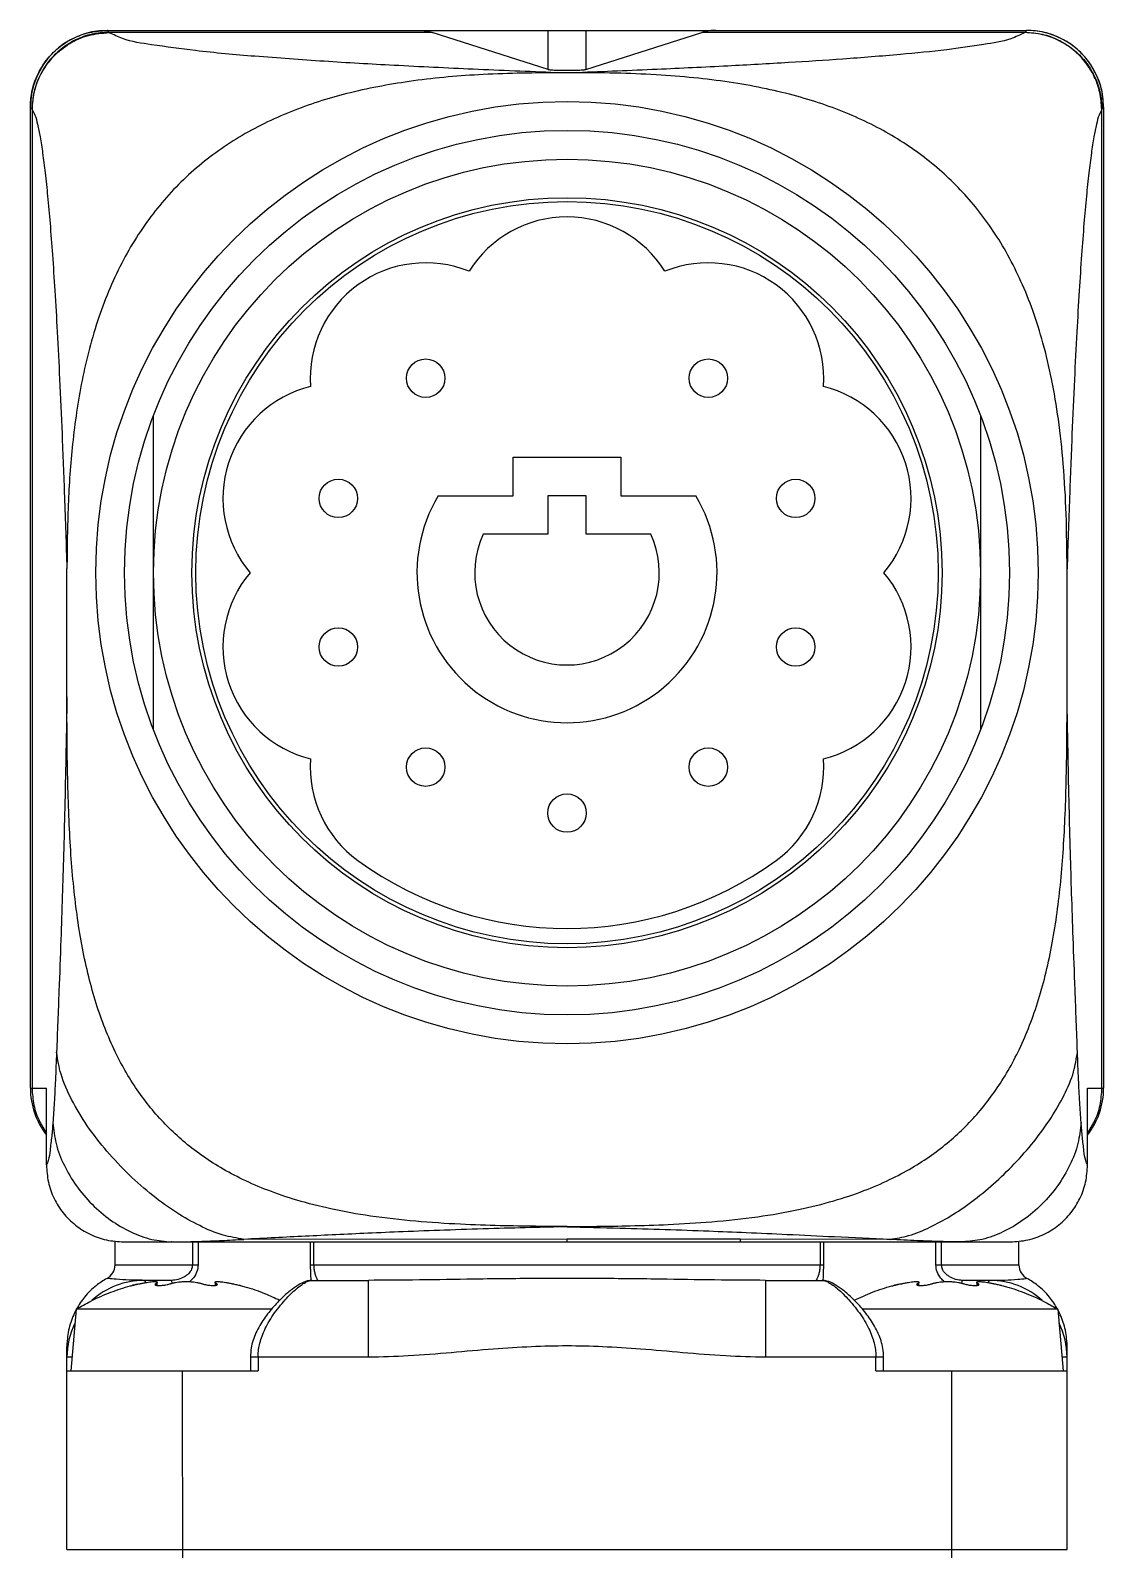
# Model space of a CAD drawing. Header units: millimetres. Extents: x 825 to 4294, y 1031 to 3282.
# Drawn here: x 1682.87 to 1710.77, y 3039.34 to 3078.84 of the extents above; entities that cross this region are included whole.
import ezdxf

# ---------------------------------------------------------------- set-up
doc = ezdxf.new("R2010")
doc.units = ezdxf.units.MM

msp = doc.modelspace()

# ---------------------------------------------------------------- linework, layer by layer
at = {"color": 9, "linetype": 'Continuous'}
for p, q in [((1684.86522, 3078.83825), (1684.86522, 3078.83795)), ((1693.30691, 3078.78145), (1684.91223, 3078.78145)), ((1696.32441, 3077.82481), (1696.32441, 3078.83825)), ((1697.30603, 3078.83825), (1697.30603, 3077.82481)), ((1708.71821, 3078.78145), (1700.32353, 3078.78145)), ((1708.76521, 3078.83795), (1708.76521, 3078.83825)), ((1682.90762, 3076.79133), (1682.90762, 3051.33825)), ((1710.72282, 3051.33825), (1710.72282, 3076.79133)), ((1682.86522, 3051.33825), (1683.28301, 3051.33825)), ((1710.34743, 3051.33825), (1710.76522, 3051.33825)), ((1687.07889, 3047.33825), (1687.07889, 3046.73825)), ((1687.22552, 3047.33825), (1687.22552, 3046.73825)), ((1696.81522, 3047.40493), (1688.41366, 3047.40467)), ((1690.15037, 3046.73826), (1690.15037, 3047.33825)), ((1690.2375, 3046.73825), (1690.2375, 3047.33825)), ((1705.21678, 3047.40467), (1701.31522, 3047.40493)), ((1703.39294, 3047.33825), (1703.39294, 3046.73825)), ((1703.48007, 3047.33825), (1703.48007, 3046.73825)), ((1706.40492, 3046.73826), (1706.40492, 3047.33825)), ((1706.55155, 3046.73825), (1706.55155, 3047.33825)), ((1685.06522, 3046.73825), (1687.22552, 3046.73825)), ((1690.15037, 3046.73826), (1703.48007, 3046.73825)), ((1706.40492, 3046.73826), (1706.55155, 3046.73827)), ((1706.55155, 3046.73825), (1708.56522, 3046.73825)), ((1691.65551, 3044.33825), (1691.65551, 3046.33825)), ((1701.97492, 3046.33825), (1701.97492, 3044.33825)), ((1686.11168, 3046.24001), (1686.11168, 3046.21922)), ((1686.14687, 3046.20877), (1686.14687, 3046.26756)), ((1687.68357, 3046.26756), (1687.68357, 3046.20882)), ((1687.71876, 3046.2192), (1687.71876, 3046.24001)), ((1705.91168, 3046.24001), (1705.91168, 3046.21922)), ((1705.94687, 3046.20877), (1705.94687, 3046.26756)), ((1707.48357, 3046.26756), (1707.48357, 3046.20882)), ((1707.51876, 3046.2192), (1707.51876, 3046.24001)), ((1683.94584, 3044.33825), (1683.81522, 3044.33825)), ((1686.81522, 3043.98825), (1686.81572, 3038.33825)), ((1691.65552, 3044.33825), (1688.58404, 3044.33825)), ((1688.78404, 3044.33825), (1688.78404, 3043.98825)), ((1705.0464, 3044.33825), (1701.97492, 3044.33825)), ((1704.8464, 3043.98825), (1704.8464, 3044.33825)), ((1706.81572, 3038.33825), (1706.81522, 3043.98825)), ((1709.81522, 3044.33825), (1709.6846, 3044.33825))]:
    msp.add_line(p, q, dxfattribs=at)
at = {"color": 7, "linetype": 'Continuous'}
for p, q in [((1684.86522, 3078.83825), (1708.76522, 3078.83825)), ((1696.32441, 3077.82481), (1693.30691, 3078.78145)), ((1697.30603, 3077.82481), (1700.32353, 3078.78145)), ((1697.08651, 3077.73825), (1696.53212, 3077.73825)), ((1682.86522, 3051.33825), (1682.86522, 3076.83817)), ((1710.76522, 3076.83797), (1710.76522, 3051.33825)), ((1686.06522, 3060.65322), (1686.06522, 3068.82329)), ((1707.56522, 3068.82329), (1707.56522, 3060.65322)), ((1695.41522, 3066.73825), (1695.41522, 3067.73825)), ((1695.41522, 3067.73825), (1698.21522, 3067.73825)), ((1698.21522, 3067.73825), (1698.21522, 3066.73825)), ((1693.46709, 3066.73825), (1695.41522, 3066.73825)), ((1696.31522, 3066.73825), (1696.31522, 3065.73825)), ((1697.31522, 3066.73825), (1696.31522, 3066.73825)), ((1697.31522, 3065.73825), (1697.31522, 3066.73825)), ((1698.21522, 3066.73825), (1700.16335, 3066.73825)), ((1696.31522, 3065.73825), (1694.63348, 3065.73825)), ((1698.99696, 3065.73825), (1697.31522, 3065.73825)), ((1683.81522, 3061.51263), (1683.81522, 3064.84713)), ((1709.81522, 3061.50638), (1709.81522, 3064.83498)), ((1683.28301, 3049.33841), (1683.28301, 3051.33825)), ((1710.34747, 3049.33835), (1710.34747, 3051.33774)), ((1685.06522, 3046.73825), (1685.06522, 3047.35129)), ((1685.29276, 3047.33825), (1708.34066, 3047.33825)), ((1696.81522, 3047.33825), (1696.81522, 3047.40494)), ((1701.31522, 3047.40493), (1696.81522, 3047.40493)), ((1701.31522, 3047.40494), (1701.31522, 3047.33825)), ((1708.56522, 3046.73825), (1708.56522, 3047.35137)), ((1686.53203, 3046.33825), (1685.81522, 3046.33825)), ((1690.18495, 3046.33825), (1691.65551, 3046.33825)), ((1701.97492, 3046.33825), (1703.4453, 3046.33825)), ((1707.81522, 3046.33825), (1707.09841, 3046.33825)), ((1686.1639, 3046.20672), (1686.1639, 3046.28837)), ((1687.66653, 3046.28843), (1687.66653, 3046.20679)), ((1705.9639, 3046.20672), (1705.9639, 3046.28837)), ((1707.46653, 3046.28843), (1707.46653, 3046.20679)), ((1684.0552, 3045.58825), (1683.91522, 3043.98825)), ((1689.13293, 3045.58825), (1684.0552, 3045.58825)), ((1709.57524, 3045.58825), (1704.49767, 3045.58825)), ((1709.57524, 3045.58825), (1709.71522, 3043.98825)), ((1683.81522, 3039.33825), (1683.81522, 3044.61771)), ((1709.81522, 3039.33825), (1709.81522, 3044.61771)), ((1683.81522, 3043.98825), (1688.78404, 3043.98825)), ((1688.58404, 3044.33825), (1688.58404, 3043.98825)), ((1704.8464, 3043.98825), (1709.81522, 3043.98825)), ((1705.0464, 3043.98825), (1705.0464, 3044.33825)), ((1683.81522, 3039.33825), (1709.81522, 3039.33825))]:
    msp.add_line(p, q, dxfattribs=at)
at = {"color": 9, "linetype": 'Continuous'}
msp.add_lwpolyline([(1696.81678, 3047.73846), (1696.81753, 3047.73757), (1696.81792, 3047.73668), (1696.81794, 3047.73579), (1696.8176, 3047.73491), (1696.8169, 3047.73402), (1696.81584, 3047.73313)], dxfattribs=at)
at = {"color": 7, "linetype": 'Continuous'}
for centre, radius in [((1696.81522, 3064.73825), 12.25), ((1696.81522, 3064.73825), 11.5), ((1696.81522, 3064.73825), 10.75), ((1696.81522, 3064.73825), 9.75), ((1696.81522, 3064.73825), 9.65), ((1693.14156, 3069.79461), 0.5), ((1700.48888, 3069.79461), 0.5), ((1690.87112, 3066.66961), 0.5), ((1702.75932, 3066.66961), 0.5), ((1690.87112, 3062.8069), 0.5), ((1702.75932, 3062.8069), 0.5), ((1693.14156, 3059.6819), 0.5), ((1700.48888, 3059.6819), 0.5), ((1696.81522, 3058.48825), 0.5)]:
    msp.add_circle(centre, radius, dxfattribs=at)
for centre, radius, start, end in [((1684.86522, 3076.83825), 2, 90, 180), ((1708.76522, 3076.83825), 2, 0, 90), ((1696.81522, 3070.98825), 3, 31.92533, 148.07467), ((1693.14156, 3069.79461), 3, 67.92533, 184.07467), ((1700.48888, 3069.79461), 3, 355.92533, 112.07467), ((1690.87112, 3066.66961), 3, 103.92533, 220.07467), ((1702.75932, 3066.66961), 3, 319.92533, 76.07467), ((1696.81522, 3064.73825), 3.9, 149.148114, 30.851886), ((1696.81522, 3064.73825), 2.4, 155.375682, 24.624318), ((1690.87112, 3062.8069), 3, 139.92533, 256.07467), ((1702.75932, 3062.8069), 3, 283.92533, 40.07467), ((1693.14156, 3059.6819), 3, 175.92533, 234), ((1700.48888, 3059.6819), 3, 306, 4.07467), ((1696.81522, 3064.73825), 9.25, 234, 306), ((1684.86522, 3051.33825), 2, 180, 217.652643), ((1708.76522, 3051.33825), 2, 322.34903, 0), ((1684.66522, 3046.73825), 0.4, 297.768529, 0), ((1708.96522, 3046.73825), 0.4, 180, 242.231471), ((1685.81522, 3044.33825), 2, 90, 132.471689), ((1707.81522, 3044.33825), 2, 47.44333, 90), ((1685.81522, 3044.33825), 2, 153.619506, 180), ((1707.81522, 3044.33825), 2, 0, 26.373095)]:
    msp.add_arc(centre, radius, start, end, dxfattribs=at)
at = {"color": 9, "linetype": 'Continuous'}
for points in [[(1682.87781, 3077.06174), (1682.91495, 3077.28117), (1683.05674, 3077.69202), (1683.28511, 3078.06403), (1683.5936, 3078.38164), (1683.97494, 3078.62887), (1684.40644, 3078.78461), (1684.86522, 3078.83794)], [(1684.90516, 3078.78841), (1684.46083, 3078.73694), (1684.03944, 3078.58832), (1683.66163, 3078.35024), (1683.34589, 3078.03457), (1683.10776, 3077.65685), (1682.9591, 3077.23556), (1682.90762, 3076.79133)], [(1682.91339, 3076.78357), (1682.98009, 3077.28724), (1683.17146, 3077.75797), (1683.47879, 3078.16969), (1683.88703, 3078.49417), (1684.37633, 3078.70598), (1684.91223, 3078.78145)], [(1684.90516, 3078.78838), (1684.88356, 3078.81344), (1684.87009, 3078.83021), (1684.86522, 3078.83795)], [(1684.91223, 3078.78145), (1684.90728, 3078.78613), (1684.90559, 3078.7886)], [(1696.53212, 3077.73825), (1694.37819, 3077.82746), (1692.31828, 3077.92772), (1690.49998, 3078.0338), (1688.6998, 3078.16433), (1687.15361, 3078.31225), (1686.01636, 3078.46575), (1685.261, 3078.62685), (1684.91223, 3078.78145)], [(1708.71821, 3078.78145), (1708.35317, 3078.62219), (1707.64991, 3078.47189), (1706.68695, 3078.33679), (1705.48125, 3078.21219), (1703.98517, 3078.09208), (1702.57769, 3077.99971), (1700.99446, 3077.91146), (1699.16148, 3077.82384), (1697.08651, 3077.73825)], [(1710.71705, 3076.78357), (1710.66578, 3077.225), (1710.52304, 3077.63445), (1710.29432, 3078.00545), (1709.98607, 3078.32256), (1709.60556, 3078.56991), (1709.17536, 3078.72652), (1708.71821, 3078.78145)], [(1708.72528, 3078.78838), (1708.72074, 3078.78382), (1708.71829, 3078.78138)], [(1708.76521, 3078.83795), (1708.76036, 3078.83026), (1708.74698, 3078.81351), (1708.72528, 3078.78838)], [(1708.72528, 3078.78838), (1709.16943, 3078.73676), (1709.59072, 3078.58802), (1709.96847, 3078.34988), (1710.28422, 3078.03422), (1710.52243, 3077.65656), (1710.6712, 3077.23538), (1710.72282, 3076.79134)], [(1708.99534, 3078.82463), (1708.76522, 3078.83795)], [(1710.76522, 3076.83797), (1710.71549, 3077.28117), (1710.57369, 3077.69203), (1710.34532, 3078.06404), (1710.03684, 3078.38165), (1709.65549, 3078.62888), (1709.224, 3078.78462), (1708.99534, 3078.82463)], [(1682.86522, 3076.83797), (1682.86626, 3076.90219)], [(1682.86522, 3076.83797), (1682.87045, 3076.83074), (1682.88488, 3076.81505), (1682.90762, 3076.79133)], [(1682.86626, 3076.90219), (1682.87781, 3077.06174)], [(1682.90762, 3076.79133), (1682.91145, 3076.78638), (1682.91336, 3076.78355)], [(1682.91339, 3076.78357), (1682.98208, 3076.63732), (1683.05033, 3076.3991), (1683.11779, 3076.06891), (1683.18412, 3075.64738), (1683.24911, 3075.13504), (1683.31294, 3074.52869), (1683.37587, 3073.82233), (1683.43814, 3073.00776), (1683.50004, 3072.073), (1683.56191, 3071.00154), (1683.62412, 3069.77157), (1683.68714, 3068.35244), (1683.75105, 3066.71531), (1683.81522, 3064.84717)], [(1710.71705, 3076.78357), (1710.64844, 3076.63752), (1710.58025, 3076.3995), (1710.51281, 3076.06938), (1710.44646, 3075.64761), (1710.38145, 3075.13486), (1710.31762, 3074.52814), (1710.25468, 3073.82122), (1710.19239, 3073.00573), (1710.13047, 3072.06992), (1710.06858, 3070.99701), (1710.00633, 3069.7652), (1709.94327, 3068.34356), (1709.87931, 3066.7032), (1709.81522, 3064.83498)], [(1710.71705, 3076.78357), (1710.72091, 3076.78903), (1710.7231, 3076.79089)], [(1710.72282, 3076.79133), (1710.74567, 3076.81521), (1710.76004, 3076.83079), (1710.76522, 3076.83797)], [(1683.81522, 3061.51265), (1683.78679, 3059.93066), (1683.75839, 3058.61168), (1683.72759, 3057.4088), (1683.69555, 3056.33026), (1683.65746, 3055.19759), (1683.60768, 3053.85918), (1683.54539, 3052.26903)], [(1710.08505, 3052.26904), (1710.02359, 3053.89151), (1709.97337, 3055.2475), (1709.9344, 3056.39516), (1709.90232, 3057.46143), (1709.87152, 3058.65024), (1709.84339, 3059.94783), (1709.81522, 3061.50638)], [(1683.54539, 3052.26903), (1683.51471, 3051.54), (1683.48546, 3050.95976), (1683.45145, 3050.44285)], [(1688.41366, 3047.40467), (1687.87807, 3047.51465), (1687.26625, 3047.76106), (1686.66736, 3048.10056), (1686.04959, 3048.54354), (1685.43221, 3049.08424), (1684.85562, 3049.69533), (1684.34537, 3050.35809), (1683.93688, 3051.03812), (1683.6618, 3051.69546), (1683.54539, 3052.26903)], [(1705.21678, 3047.40467), (1705.69642, 3047.50266), (1706.2506, 3047.71992), (1706.77579, 3048.00538), (1707.33539, 3048.38453), (1707.89926, 3048.84372), (1708.44386, 3049.36838), (1708.9485, 3049.94388), (1709.3992, 3050.5654), (1709.74049, 3051.16061), (1709.98422, 3051.76294), (1710.08505, 3052.26904)], [(1710.17899, 3050.44285), (1710.14426, 3050.96723), (1710.11419, 3051.55936), (1710.08505, 3052.26904)], [(1682.90762, 3051.33825), (1682.95769, 3050.89321), (1683.1054, 3050.47049), (1683.28047, 3050.17461)], [(1710.35, 3050.17466), (1710.52504, 3050.47049), (1710.67275, 3050.89321), (1710.72282, 3051.33825)], [(1683.45145, 3050.44285), (1683.41883, 3050.08512), (1683.37551, 3049.71639), (1683.32924, 3049.45636), (1683.28301, 3049.33841)], [(1683.45145, 3050.44285), (1683.53429, 3049.8955), (1683.74028, 3049.33842), (1684.05773, 3048.80223), (1684.46902, 3048.31627), (1684.95156, 3047.90714), (1685.47892, 3047.59731), (1686.02224, 3047.40401), (1686.5348, 3047.33832)], [(1710.17899, 3050.44285), (1710.09582, 3049.89647), (1709.88926, 3049.33976), (1709.57115, 3048.80352), (1709.15927, 3048.31726), (1708.67642, 3047.90775), (1708.1492, 3047.59759), (1707.60665, 3047.40408), (1707.10984, 3047.3385)], [(1710.34743, 3049.33865), (1710.30016, 3049.45117), (1710.25474, 3049.70484), (1710.21365, 3050.05577), (1710.17899, 3050.44285)], [(1696.81584, 3047.73313), (1695.86825, 3047.70979), (1694.77491, 3047.67906), (1693.63289, 3047.6417), (1692.55335, 3047.60091), (1691.6361, 3047.56203), (1690.80896, 3047.52397), (1690.01491, 3047.48537), (1689.2256, 3047.44578), (1688.41366, 3047.40467)], [(1696.81584, 3047.73313), (1698.19091, 3047.69806), (1699.36743, 3047.6623), (1700.50629, 3047.62167), (1701.47463, 3047.58229), (1702.53886, 3047.53444), (1703.77122, 3047.47513), (1705.21678, 3047.40467)], [(1686.55166, 3047.33825), (1686.92038, 3047.34228), (1687.37656, 3047.355), (1687.83521, 3047.37377), (1688.41366, 3047.40467)], [(1707.07878, 3047.33825), (1706.52615, 3047.34672), (1705.92323, 3047.36864), (1705.21678, 3047.40467)], [(1707.10984, 3047.3385), (1707.08525, 3047.33826)], [(1687.07889, 3046.73825), (1687.05471, 3046.6268), (1686.98006, 3046.51835), (1686.86786, 3046.43084), (1686.71103, 3046.36374), (1686.53202, 3046.33825)], [(1687.22552, 3046.73825), (1687.19485, 3046.56605), (1687.10252, 3046.40228), (1687.00514, 3046.3033)], [(1690.16028, 3046.39215), (1690.15328, 3046.56249), (1690.15037, 3046.73825)], [(1690.31128, 3046.39442), (1690.29408, 3046.43207), (1690.26585, 3046.52118), (1690.2445, 3046.63072), (1690.2375, 3046.73825)], [(1703.39294, 3046.73825), (1703.38542, 3046.6268), (1703.36384, 3046.51835), (1703.3359, 3046.43084), (1703.30627, 3046.36374), (1703.29692, 3046.34389)], [(1703.48007, 3046.73825), (1703.47727, 3046.56605), (1703.47062, 3046.40228), (1703.46786, 3046.33741)], [(1706.62507, 3046.30341), (1706.53614, 3046.39215), (1706.43689, 3046.56249), (1706.40492, 3046.73825)], [(1707.09842, 3046.33825), (1706.91919, 3046.3638), (1706.76051, 3046.43207), (1706.64767, 3046.52118), (1706.57403, 3046.63072), (1706.55155, 3046.73825)], [(1685.81522, 3046.33825), (1685.43359, 3046.34651), (1685.0974, 3046.36627), (1684.88607, 3046.38432)], [(1685.81523, 3046.33823), (1685.83323, 3046.33011), (1685.84487, 3046.31531), (1685.85607, 3046.29182), (1685.86029, 3046.27979)], [(1686.54773, 3046.27968), (1686.54055, 3046.32295), (1686.53203, 3046.33825)], [(1688.78404, 3044.33825), (1688.79351, 3044.49732), (1688.82164, 3044.66435), (1688.87187, 3044.84197), (1688.94718, 3045.03147), (1689.04963, 3045.2319), (1689.17898, 3045.43915), (1689.32888, 3045.64233), (1689.48657, 3045.82872), (1689.63958, 3045.98866), (1689.78066, 3046.11789), (1689.90646, 3046.21629), (1690.016, 3046.28495), (1690.10875, 3046.32516), (1690.18516, 3046.33825)], [(1690.16241, 3046.33756), (1690.16028, 3046.39215)], [(1690.34386, 3046.33825), (1690.32414, 3046.3638), (1690.31128, 3046.39442)], [(1701.97492, 3046.33825), (1700.83049, 3046.34651), (1699.41582, 3046.36627), (1697.72296, 3046.38432), (1695.90601, 3046.38431), (1694.21432, 3046.36627), (1692.7998, 3046.34651), (1691.65552, 3046.33825)], [(1703.29692, 3046.34389), (1703.28658, 3046.33825)], [(1703.44528, 3046.33825), (1703.52161, 3046.32519), (1703.61454, 3046.28489), (1703.72447, 3046.21594), (1703.85073, 3046.11708), (1703.99227, 3045.98728), (1704.1451, 3045.82735), (1704.30269, 3045.6409), (1704.45252, 3045.43758), (1704.58145, 3045.23078), (1704.68385, 3045.03017), (1704.75872, 3044.84151), (1704.80867, 3044.66495), (1704.83682, 3044.49836), (1704.8464, 3044.33825)], [(1707.08271, 3046.27967), (1707.08992, 3046.32303), (1707.09842, 3046.33825)], [(1707.77966, 3046.3042), (1707.78557, 3046.31531), (1707.79721, 3046.33011), (1707.81521, 3046.33823)], [(1707.81522, 3046.33825), (1708.19685, 3046.34651), (1708.53304, 3046.36627), (1708.74436, 3046.38432)], [(1686.54944, 3046.26419), (1686.54773, 3046.27968)], [(1707.08101, 3046.26419), (1707.08271, 3046.27967)], [(1707.77018, 3046.27991), (1707.77437, 3046.29182), (1707.77966, 3046.3042)], [(1701.97492, 3044.33825), (1700.94046, 3044.37216), (1699.82063, 3044.45741), (1698.72648, 3044.54974), (1697.73745, 3044.61097), (1696.81532, 3044.63172), (1695.89323, 3044.61099), (1694.90423, 3044.54976), (1693.81002, 3044.45742), (1692.69005, 3044.37216), (1691.65552, 3044.33825)]]:
    msp.add_spline(points, degree=3, dxfattribs=at)
at = {"color": 7, "linetype": 'Continuous'}
for points in [[(1692.94823, 3078.83825), (1693.06786, 3078.83194), (1693.18744, 3078.813), (1693.30691, 3078.78145)], [(1700.6822, 3078.83825), (1700.56258, 3078.83194), (1700.44301, 3078.81301), (1700.32353, 3078.78145)], [(1696.53212, 3077.73825), (1694.51275, 3077.68408), (1692.71457, 3077.50911), (1691.0902, 3077.1934), (1689.63434, 3076.72318), (1688.29003, 3076.05816), (1687.11366, 3075.20118), (1686.11326, 3074.14707), (1685.28608, 3072.87514), (1684.6449, 3071.38007), (1684.20851, 3069.73148), (1683.96348, 3068.09121), (1683.84853, 3066.50336), (1683.81522, 3064.84713)], [(1696.32441, 3077.82481), (1696.35021, 3077.81937), (1696.39171, 3077.81431), (1696.44744, 3077.80982), (1696.51546, 3077.80603), (1696.59352, 3077.80307), (1696.67902, 3077.80104), (1696.76936, 3077.80001), (1696.86102, 3077.80001), (1696.95133, 3077.80104), (1697.03686, 3077.80307), (1697.11493, 3077.80603), (1697.18296, 3077.80981), (1697.23869, 3077.81431), (1697.28022, 3077.81937), (1697.30603, 3077.82481)], [(1709.81522, 3064.83495), (1709.79104, 3066.26253), (1709.71581, 3067.56054), (1709.58857, 3068.72921), (1709.41172, 3069.77526), (1709.18856, 3070.71267), (1708.92275, 3071.55445), (1708.6175, 3072.31268), (1708.27547, 3072.99755), (1707.89833, 3073.618), (1707.48662, 3074.18173), (1707.04045, 3074.6944), (1706.55828, 3075.16133), (1706.03902, 3075.58544), (1705.47966, 3075.96978), (1704.87854, 3076.31519), (1704.23204, 3076.62289), (1703.5385, 3076.89254), (1702.79439, 3077.12438), (1701.9977, 3077.31808), (1701.14548, 3077.47387), (1700.23528, 3077.59228), (1699.26042, 3077.67472), (1698.21365, 3077.72274), (1697.08651, 3077.73825)], [(1696.81678, 3047.73845), (1695.99888, 3047.74327), (1695.0804, 3047.75915), (1694.04542, 3047.79634), (1692.88307, 3047.87455), (1691.70768, 3048.0106), (1690.67933, 3048.19572), (1689.79507, 3048.42161), (1689.03615, 3048.67976), (1688.38226, 3048.96314), (1687.8094, 3049.27008), (1687.29955, 3049.60132), (1686.83998, 3049.95898), (1686.42061, 3050.34744), (1686.03717, 3050.76918), (1685.68503, 3051.22964), (1685.36268, 3051.73313), (1685.06985, 3052.28383), (1684.80749, 3052.88462), (1684.57755, 3053.53522), (1684.3815, 3054.23307), (1684.21999, 3054.97216), (1684.09145, 3055.74853), (1683.99314, 3056.55832), (1683.92093, 3057.40542), (1683.87063, 3058.29939), (1683.83823, 3059.26374), (1683.82062, 3060.32558), (1683.81522, 3061.51263)], [(1696.81678, 3047.73845), (1697.59477, 3047.74291), (1698.45909, 3047.75716), (1699.44588, 3047.7905), (1700.57806, 3047.86211), (1701.77242, 3047.99358), (1702.8361, 3048.17878), (1703.75197, 3048.40801), (1704.53309, 3048.67043), (1705.19981, 3048.95696), (1705.77951, 3049.26544), (1706.29181, 3049.59595), (1706.7528, 3049.95191), (1707.17263, 3050.3372), (1707.55837, 3050.75702), (1707.91402, 3051.21678), (1708.24143, 3051.72213), (1708.54064, 3052.27834), (1708.80966, 3052.88792), (1709.04608, 3053.55108), (1709.24723, 3054.26289), (1709.41225, 3055.01621), (1709.5421, 3055.80143), (1709.64036, 3056.6143), (1709.7117, 3057.45659), (1709.76108, 3058.34098), (1709.79268, 3059.28946), (1709.80989, 3060.33366), (1709.81522, 3061.50636)], [(1683.28301, 3049.33842), (1683.3333, 3048.89315), (1683.48235, 3048.46811), (1683.71867, 3048.09318), (1684.03482, 3047.77705), (1684.41675, 3047.53731), (1684.84183, 3047.3889), (1685.29276, 3047.33825)], [(1708.34065, 3047.33825), (1708.79497, 3047.38985), (1709.22103, 3047.54003), (1709.60216, 3047.78128), (1709.9163, 3048.09756), (1710.14982, 3048.47057), (1710.29772, 3048.89363), (1710.34747, 3049.33835)], [(1686.52946, 3047.33829), (1686.52918, 3047.33833), (1686.52695, 3047.33846)], [(1707.08524, 3047.33819), (1707.10916, 3047.33826)], [(1684.85689, 3046.38715), (1684.57968, 3046.20443), (1684.27212, 3045.90405), (1684.0623, 3045.59466)], [(1690.18495, 3046.33806), (1690.06734, 3046.32246), (1689.87952, 3046.24495), (1689.67496, 3046.11076), (1689.4455, 3045.9178), (1689.19461, 3045.66157), (1688.94211, 3045.34188), (1688.72969, 3044.972), (1688.60564, 3044.5807), (1688.58409, 3044.33825)], [(1705.04636, 3044.33825), (1705.02691, 3044.5685), (1704.90829, 3044.95515), (1704.70223, 3045.32161), (1704.45364, 3045.6414), (1704.20202, 3045.90187), (1703.96862, 3046.10081), (1703.75959, 3046.24016), (1703.56899, 3046.32091), (1703.44556, 3046.33808)], [(1709.56807, 3045.59477), (1709.35832, 3045.90405), (1709.05076, 3046.20443), (1708.77355, 3046.38715)], [(1684.0552, 3045.58825), (1684.4371, 3045.79981), (1684.95849, 3046.02927), (1685.46129, 3046.19305), (1685.50522, 3046.20487)], [(1685.53031, 3046.2105), (1685.52571, 3046.20947), (1685.50774, 3046.20545), (1685.52511, 3046.20933), (1685.55805, 3046.21674), (1685.60529, 3046.22733), (1685.62536, 3046.23182)], [(1685.66198, 3046.24001), (1685.60613, 3046.22752), (1685.55891, 3046.21693), (1685.52571, 3046.20947), (1685.50774, 3046.20545), (1685.52511, 3046.20933), (1685.55805, 3046.21674), (1685.60529, 3046.22733), (1685.62536, 3046.23182)], [(1685.50907, 3046.20574), (1685.50774, 3046.20545)], [(1685.50907, 3046.20574), (1685.50774, 3046.20545)], [(1685.53031, 3046.2105), (1685.52571, 3046.20947), (1685.50907, 3046.20574)], [(1685.66198, 3046.24001), (1685.70578, 3046.2496)], [(1685.70578, 3046.2496), (1685.7161, 3046.2518)], [(1685.7161, 3046.2518), (1685.72767, 3046.25424)], [(1685.72767, 3046.25424), (1685.73925, 3046.25665)], [(1685.73925, 3046.25665), (1685.74956, 3046.25878)], [(1685.74956, 3046.25878), (1685.79331, 3046.26756)], [(1685.79331, 3046.26756), (1685.89003, 3046.28502), (1685.97145, 3046.29693), (1686.03979, 3046.3041), (1686.09677, 3046.30667), (1686.1372, 3046.30413), (1686.15903, 3046.29698), (1686.16303, 3046.28875)], [(1686.1046, 3046.22856), (1686.10463, 3046.22702), (1686.11617, 3046.21644), (1686.14392, 3046.20913), (1686.16392, 3046.20686)], [(1686.11168, 3046.24001), (1686.1046, 3046.22856)], [(1686.14687, 3046.26756), (1686.13512, 3046.25876), (1686.12339, 3046.24958), (1686.11168, 3046.24001)], [(1686.16303, 3046.28875), (1686.16318, 3046.28506), (1686.14687, 3046.26756)], [(1686.16392, 3046.20686), (1686.18662, 3046.2053), (1686.24165, 3046.20552), (1686.30097, 3046.20965), (1686.36023, 3046.21712), (1686.41718, 3046.2276), (1686.46552, 3046.24001)], [(1686.46552, 3046.24001), (1686.49773, 3046.24964), (1686.52978, 3046.25882), (1686.56167, 3046.26756)], [(1686.56167, 3046.26756), (1686.64123, 3046.28487), (1686.72407, 3046.29655), (1686.81699, 3046.30407), (1686.91522, 3046.30666)], [(1686.91522, 3046.30666), (1687.01347, 3046.30407), (1687.10639, 3046.29655), (1687.18922, 3046.28487), (1687.26877, 3046.26756)], [(1687.26877, 3046.26756), (1687.30066, 3046.25882), (1687.33271, 3046.24964), (1687.36492, 3046.24001)], [(1687.36492, 3046.24001), (1687.41492, 3046.22724), (1687.47371, 3046.21659), (1687.53397, 3046.20921), (1687.59337, 3046.20535), (1687.64759, 3046.20546), (1687.66653, 3046.20687)], [(1687.66653, 3046.20687), (1687.68896, 3046.20953), (1687.71532, 3046.21693), (1687.72587, 3046.22737), (1687.7259, 3046.22857)], [(1687.68357, 3046.26756), (1687.66695, 3046.286), (1687.66725, 3046.28876)], [(1687.66725, 3046.28876), (1687.67295, 3046.29798), (1687.69772, 3046.30478), (1687.74067, 3046.30662), (1687.79923, 3046.30339), (1687.8665, 3046.29597), (1687.94553, 3046.28418), (1688.03713, 3046.26756)], [(1687.70119, 3046.25422), (1687.69532, 3046.25876), (1687.68357, 3046.26756)], [(1687.71876, 3046.24001), (1687.70705, 3046.24958), (1687.70119, 3046.25422)], [(1687.7259, 3046.22857), (1687.71876, 3046.24001)], [(1688.03713, 3046.26756), (1688.08088, 3046.25878)], [(1688.08088, 3046.25878), (1688.09119, 3046.25665)], [(1688.09119, 3046.25665), (1688.10276, 3046.25424)], [(1688.10276, 3046.25424), (1688.11433, 3046.2518)], [(1688.11433, 3046.2518), (1688.12466, 3046.2496)], [(1688.12466, 3046.2496), (1688.16846, 3046.24001)], [(1688.16846, 3046.24001), (1688.22541, 3046.22727), (1688.2271, 3046.22689)], [(1688.2271, 3046.22689), (1688.27322, 3046.21656), (1688.28899, 3046.213)], [(1688.28899, 3046.213), (1688.30624, 3046.20913), (1688.32336, 3046.2053), (1688.32338, 3046.20529)], [(1688.32522, 3046.20487), (1688.44161, 3046.17271), (1688.95159, 3045.99832), (1689.34696, 3045.82288)], [(1704.283, 3045.82265), (1704.75849, 3046.02927), (1705.26129, 3046.19305), (1705.30522, 3046.20487)], [(1705.33031, 3046.2105), (1705.32571, 3046.20947), (1705.30774, 3046.20545), (1705.32511, 3046.20933), (1705.35805, 3046.21674), (1705.40529, 3046.22733), (1705.42536, 3046.23182)], [(1705.46198, 3046.24001), (1705.40613, 3046.22752), (1705.35891, 3046.21693), (1705.32571, 3046.20947), (1705.30774, 3046.20545), (1705.32511, 3046.20933), (1705.35805, 3046.21674), (1705.40529, 3046.22733), (1705.42536, 3046.23182)], [(1705.30907, 3046.20574), (1705.30774, 3046.20545)], [(1705.30907, 3046.20574), (1705.30774, 3046.20545)], [(1705.33031, 3046.2105), (1705.32571, 3046.20947), (1705.30907, 3046.20574)], [(1705.46198, 3046.24001), (1705.50578, 3046.2496)], [(1705.50578, 3046.2496), (1705.5161, 3046.2518)], [(1705.5161, 3046.2518), (1705.52767, 3046.25424)], [(1705.52767, 3046.25424), (1705.53925, 3046.25665)], [(1705.53925, 3046.25665), (1705.54956, 3046.25878)], [(1705.54956, 3046.25878), (1705.59331, 3046.26756)], [(1705.59331, 3046.26756), (1705.69003, 3046.28502), (1705.77145, 3046.29693), (1705.83979, 3046.3041), (1705.89677, 3046.30667), (1705.9372, 3046.30413), (1705.95903, 3046.29698), (1705.96303, 3046.28875)], [(1705.9046, 3046.22856), (1705.90463, 3046.22702), (1705.91617, 3046.21644), (1705.94392, 3046.20913), (1705.96392, 3046.20686)], [(1705.91168, 3046.24001), (1705.9046, 3046.22856)], [(1705.94687, 3046.26756), (1705.93512, 3046.25876), (1705.92339, 3046.24958), (1705.91168, 3046.24001)], [(1705.96303, 3046.28875), (1705.96318, 3046.28506), (1705.94687, 3046.26756)], [(1705.96392, 3046.20686), (1705.98662, 3046.2053), (1706.04165, 3046.20552), (1706.10097, 3046.20965), (1706.16023, 3046.21712), (1706.21718, 3046.2276), (1706.26552, 3046.24001)], [(1706.26552, 3046.24001), (1706.29773, 3046.24964), (1706.32978, 3046.25882), (1706.36167, 3046.26756)], [(1706.36167, 3046.26756), (1706.44123, 3046.28487), (1706.52407, 3046.29655), (1706.61699, 3046.30407), (1706.71522, 3046.30666)], [(1706.71522, 3046.30666), (1706.81347, 3046.30407), (1706.90639, 3046.29655), (1706.98922, 3046.28487), (1707.06877, 3046.26756)], [(1707.06877, 3046.26756), (1707.10066, 3046.25882), (1707.13271, 3046.24964), (1707.16492, 3046.24001)], [(1707.16492, 3046.24001), (1707.21492, 3046.22724), (1707.27371, 3046.21659), (1707.33397, 3046.20921), (1707.39337, 3046.20535), (1707.44759, 3046.20546), (1707.46653, 3046.20687)], [(1707.46653, 3046.20687), (1707.48896, 3046.20953), (1707.51532, 3046.21693), (1707.52587, 3046.22737), (1707.5259, 3046.22857)], [(1707.48357, 3046.26756), (1707.46695, 3046.286), (1707.46725, 3046.28876)], [(1707.46725, 3046.28876), (1707.47295, 3046.29798), (1707.49772, 3046.30478), (1707.54067, 3046.30662), (1707.59923, 3046.30339), (1707.6665, 3046.29597), (1707.74553, 3046.28418), (1707.83713, 3046.26756)], [(1707.50119, 3046.25422), (1707.49532, 3046.25876), (1707.48357, 3046.26756)], [(1707.51876, 3046.24001), (1707.50705, 3046.24958), (1707.50119, 3046.25422)], [(1707.5259, 3046.22857), (1707.51876, 3046.24001)], [(1707.83713, 3046.26756), (1707.88088, 3046.25878)], [(1707.88088, 3046.25878), (1707.89119, 3046.25665)], [(1707.89119, 3046.25665), (1707.90276, 3046.25424)], [(1707.90276, 3046.25424), (1707.91433, 3046.2518)], [(1707.91433, 3046.2518), (1707.92466, 3046.2496)], [(1707.92466, 3046.2496), (1707.96846, 3046.24001)], [(1707.96846, 3046.24001), (1708.02541, 3046.22727), (1708.0271, 3046.22689)], [(1708.0271, 3046.22689), (1708.07322, 3046.21656), (1708.08899, 3046.213)], [(1708.08899, 3046.213), (1708.10624, 3046.20913), (1708.12336, 3046.2053), (1708.12338, 3046.20529)], [(1708.12522, 3046.20487), (1708.24161, 3046.17271), (1708.75159, 3045.99832), (1709.25917, 3045.76613), (1709.57524, 3045.58825)], [(1684.03584, 3045.54485), (1683.88177, 3045.14335), (1683.81709, 3044.71822)], [(1684.05272, 3045.57701), (1684.03584, 3045.54485)], [(1709.57254, 3045.58661), (1709.56807, 3045.59477)], [(1709.5946, 3045.54485), (1709.57772, 3045.57701)], [(1709.81335, 3044.71822), (1709.74867, 3045.14335), (1709.5946, 3045.54485)], [(1683.81508, 3044.62766), (1683.81507, 3044.61774)], [(1683.81709, 3044.71822), (1683.81592, 3044.68494), (1683.81531, 3044.6549), (1683.81508, 3044.62766)], [(1683.81527, 3044.63171), (1683.81521, 3044.60933)], [(1683.81525, 3044.55873), (1683.81524, 3044.54872), (1683.81523, 3044.52641), (1683.81522, 3044.50184)], [(1683.81522, 3044.50184), (1683.81522, 3044.47603), (1683.81523, 3044.45091), (1683.81523, 3044.42708), (1683.81522, 3044.40399), (1683.81522, 3044.38041), (1683.81525, 3044.36125), (1683.81525, 3044.35906)], [(1709.81401, 3044.70122), (1709.81335, 3044.71822)], [(1709.81511, 3044.64108), (1709.81399, 3044.70122)], [(1709.81537, 3044.61774), (1709.81536, 3044.62766), (1709.81513, 3044.6549), (1709.81451, 3044.68494), (1709.81401, 3044.70122)], [(1709.81523, 3044.60933), (1709.81511, 3044.64108)]]:
    msp.add_spline(points, degree=3, dxfattribs=at)

doc.saveas('drawing.dxf')
